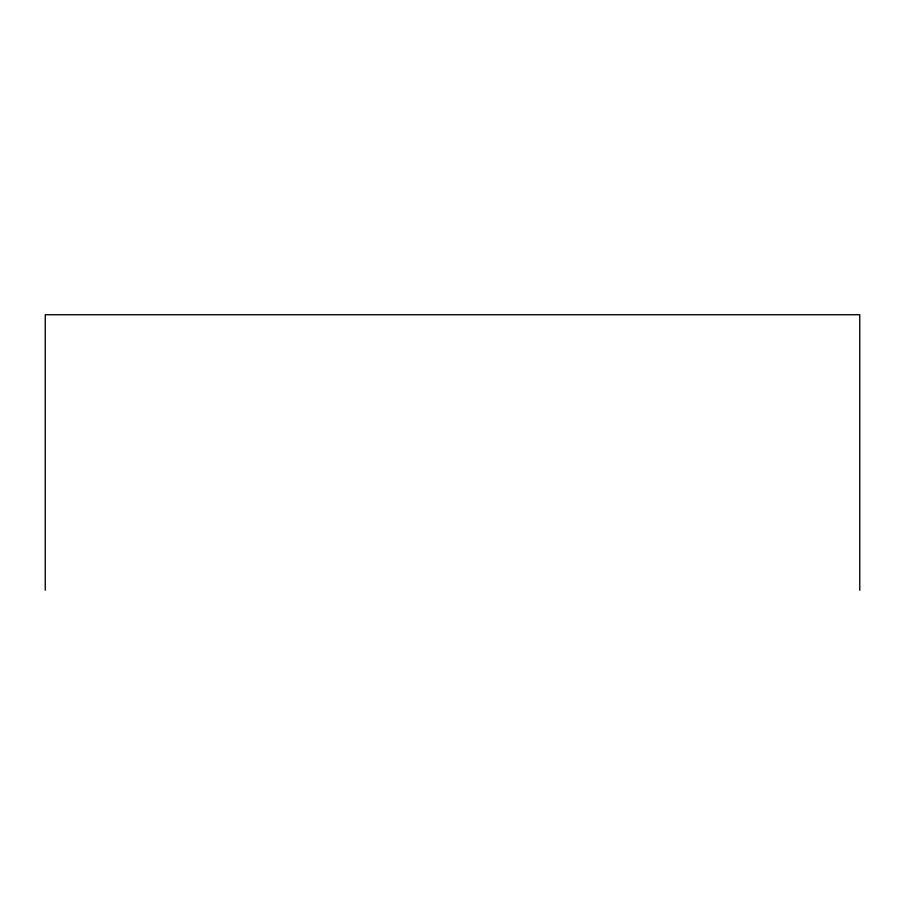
<?xml version="1.0" encoding="UTF-8"?>
<svg xmlns="http://www.w3.org/2000/svg" width="905" height="905" viewBox="0 0 905 905"><rect width="100%" height="100%" fill="white"/><g stroke="black" fill="none" stroke-linecap="round" stroke-linejoin="round"><path stroke-width="1.36" d="M859.75 590.264L859.75 314.736L45.25 314.736L45.25 590.264"/></g></svg>
